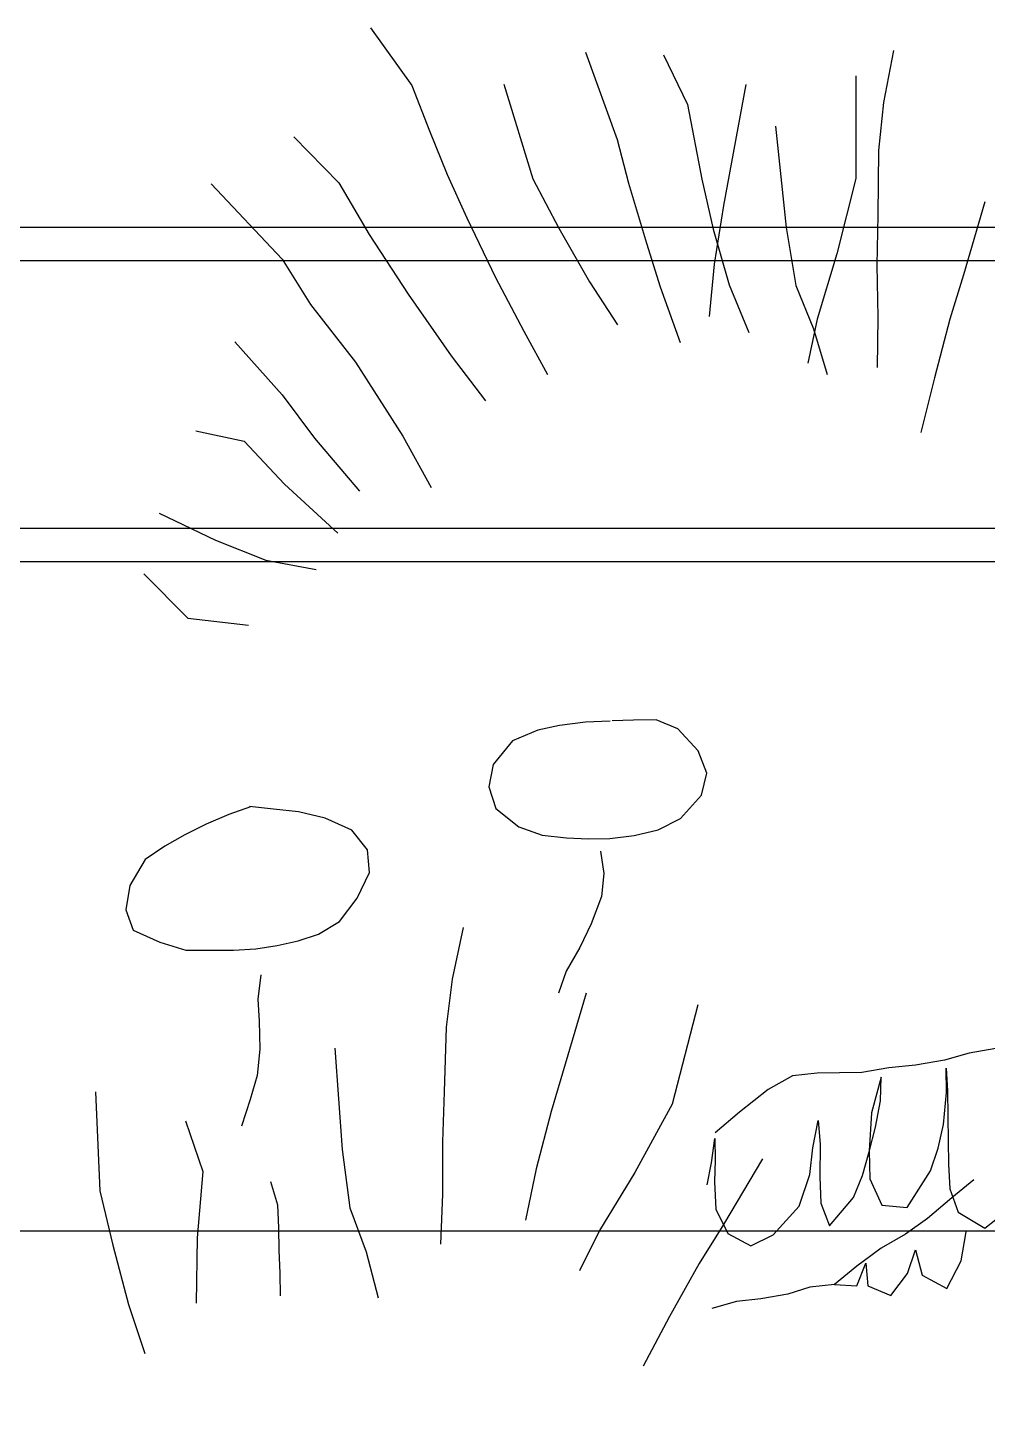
# Model space of a CAD drawing. Header units: metres. Extents: x -58 to 722, y -1100 to 345.
# Drawn here: x 30.8193 to 31.1059, y -17.5186 to -17.1017 of the extents above; entities that cross this region are included whole.
import ezdxf

# ---------------------------------------------------------------- set-up
doc = ezdxf.new("R2010")
doc.units = ezdxf.units.M
doc.header["$MEASUREMENT"] = 0
for name, color, linetype in [('FSR_ARQ_005VEGETACION', 64, 'Continuous'), ('FSR_ARQ_028JARDINERAS', 133, 'Continuous'), ('FSR_ARQ_29PERFILES ACERO', 143, 'Continuous')]:
    doc.layers.add(name, color=color, linetype=linetype)

# ---------------------------------------------------------------- blocks, each defined once
blk = doc.blocks.new('arbustos 01')
at = {"layer": 'FSR_ARQ_005VEGETACION', "color": 104}
for p, q in [((189.54212, -31.68428), (189.52841, -31.70338)), ((189.36845, -31.69174), (189.37175, -31.709)), ((189.44489, -31.69324), (189.43688, -31.70968)), ((189.47072, -31.6923), (189.46024, -31.72136)), ((189.38101, -31.70024), (189.38097, -31.73427)), ((189.41752, -31.70304), (189.42497, -31.74328)), ((189.49785, -31.70297), (189.48825, -31.73436)), ((189.52841, -31.70338), (189.52254, -31.71849)), ((189.37175, -31.709), (189.37347, -31.72497)), ((189.43688, -31.70968), (189.43218, -31.73452)), ((189.40765, -31.71693), (189.40408, -31.75051)), ((189.46024, -31.72136), (189.45646, -31.73582)), ((189.52254, -31.71849), (189.51668, -31.73291)), ((189.56761, -31.7205), (189.55263, -31.73578)), ((189.37347, -31.72497), (189.37369, -31.74644)), ((189.38097, -31.73427), (189.38734, -31.75934)), ((189.43218, -31.73452), (189.42835, -31.75106)), ((189.45646, -31.73582), (189.45048, -31.75578)), ((189.48825, -31.73436), (189.47957, -31.75079)), ((189.51668, -31.73291), (189.51013, -31.74731)), ((189.55263, -31.73578), (189.54256, -31.75287)), ((189.59508, -31.73602), (189.57147, -31.76113)), ((189.33819, -31.74206), (189.34527, -31.76633)), ((189.42497, -31.74328), (189.428, -31.76274)), ((189.37369, -31.74644), (189.37402, -31.76307)), ((189.51013, -31.74731), (189.50068, -31.76719)), ((189.40408, -31.75051), (189.40088, -31.76983)), ((189.42835, -31.75106), (189.42309, -31.76964)), ((189.47957, -31.75079), (189.46948, -31.76858)), ((189.54256, -31.75287), (189.52966, -31.77268)), ((189.38734, -31.75934), (189.39379, -31.78096)), ((189.45048, -31.75578), (189.44601, -31.77022)), ((189.37402, -31.76307), (189.37363, -31.78038)), ((189.428, -31.76274), (189.4297, -31.7801)), ((189.57147, -31.76113), (189.56213, -31.77616)), ((189.34527, -31.76633), (189.34979, -31.78098)), ((189.46948, -31.76858), (189.46016, -31.78292)), ((189.50068, -31.76719), (189.49129, -31.78499)), ((189.40088, -31.76983), (189.39502, -31.78425)), ((189.42309, -31.76964), (189.41651, -31.78543)), ((189.44601, -31.77022), (189.43936, -31.78878)), ((189.52966, -31.77268), (189.51535, -31.79314)), ((189.56213, -31.77616), (189.54717, -31.79523)), ((189.34979, -31.78098), (189.3549, -31.80049)), ((189.37363, -31.78038), (189.37396, -31.79701)), ((189.39379, -31.78096), (189.39693, -31.79557)), ((189.39502, -31.78425), (189.39053, -31.79939)), ((189.49129, -31.78499), (189.48335, -31.79936)), ((189.58722, -31.78852), (189.57148, -31.80618)), ((189.51535, -31.79314), (189.50394, -31.80813)), ((189.54717, -31.79523), (189.53139, -31.81981)), ((189.3549, -31.80049), (189.35935, -31.81859)), ((189.57148, -31.80618), (189.56078, -31.82049)), ((189.60017, -31.81806), (189.58414, -31.82155)), ((189.53139, -31.81981), (189.522, -31.83692)), ((189.56078, -31.82049), (189.54584, -31.83816)), ((189.58414, -31.82155), (189.57066, -31.8358)), ((189.57066, -31.8358), (189.55299, -31.85204)), ((189.61231, -31.84538), (189.59365, -31.85444)), ((189.59365, -31.85444), (189.57688, -31.86099)), ((189.57688, -31.86099), (189.56019, -31.86409)), ((189.61743, -31.86555), (189.60278, -31.88027)), ((189.60278, -31.88027), (189.58264, -31.88259)), ((189.44014, -31.91699), (189.44732, -31.91407)), ((189.44732, -31.91407), (189.45478, -31.91417)), ((189.45478, -31.91417), (189.46191, -31.91443)), ((189.46255, -31.91444), (189.47079, -31.91487)), ((189.47079, -31.91487), (189.47935, -31.91594)), ((189.47935, -31.91594), (189.48662, -31.91746)), ((189.43338, -31.92436), (189.44014, -31.91699)), ((189.48662, -31.91746), (189.49498, -31.92107)), ((189.49498, -31.92107), (189.50138, -31.92893)), ((189.43042, -31.93177), (189.43338, -31.92436)), ((189.50138, -31.92893), (189.50287, -31.93625)), ((189.43222, -31.9391), (189.43042, -31.93177)), ((189.43926, -31.94681), (189.43222, -31.9391)), ((189.50287, -31.93625), (189.50055, -31.94351)), ((189.50055, -31.94351), (189.49285, -31.9496)), ((189.55716, -31.94666), (189.56608, -31.9446)), ((189.56608, -31.9446), (189.57437, -31.94369)), ((189.57437, -31.94369), (189.58231, -31.94286)), ((189.58201, -31.94292), (189.58915, -31.9455)), ((189.44667, -31.95056), (189.43926, -31.94681)), ((189.54836, -31.95072), (189.55716, -31.94666)), ((189.58915, -31.9455), (189.59669, -31.94866)), ((189.59669, -31.94866), (189.60379, -31.95219)), ((189.45457, -31.95241), (189.44667, -31.95056)), ((189.46265, -31.95347), (189.45457, -31.95241)), ((189.46979, -31.95357), (189.46265, -31.95347)), ((189.47709, -31.95319), (189.46979, -31.95357)), ((189.4852, -31.95235), (189.47709, -31.95319)), ((189.49285, -31.9496), (189.4852, -31.95235)), ((189.54318, -31.95722), (189.54836, -31.95072)), ((189.60379, -31.95219), (189.6105, -31.95595)), ((189.46577, -31.95764), (189.46472, -31.96508)), ((189.54248, -31.96475), (189.54318, -31.95722)), ((189.6105, -31.95595), (189.61701, -31.96048)), ((189.61701, -31.96048), (189.62212, -31.96907)), ((189.46472, -31.96508), (189.4654, -31.97271)), ((189.54662, -31.97324), (189.54248, -31.96475)), ((189.62212, -31.96907), (189.62341, -31.97713)), ((189.4654, -31.97271), (189.46893, -31.9818)), ((189.55243, -31.98103), (189.54662, -31.97324)), ((189.55937, -31.98518), (189.55243, -31.98103)), ((189.62341, -31.97713), (189.62096, -31.98386)), ((189.46893, -31.9818), (189.47263, -31.98962)), ((189.51139, -31.98303), (189.51501, -32.00022)), ((189.56614, -31.98748), (189.55937, -31.98518)), ((189.62096, -31.98386), (189.61216, -31.98792)), ((189.47263, -31.98962), (189.47713, -31.99746)), ((189.57312, -31.98901), (189.56614, -31.98748)), ((189.58023, -31.99008), (189.57312, -31.98901)), ((189.58765, -31.99058), (189.58023, -31.99008)), ((189.59503, -31.99058), (189.58765, -31.99058)), ((189.60342, -31.99052), (189.59503, -31.99058)), ((189.61216, -31.98792), (189.60342, -31.99052)), ((189.47713, -31.99746), (189.47973, -32.00479)), ((189.51501, -32.00022), (189.51704, -32.01615)), ((189.57859, -31.99868), (189.57954, -32.00681)), ((189.57859, -31.99868), (189.57954, -32.00681)), ((189.47053, -32.00482), (189.48213, -32.04407)), ((189.47053, -32.00482), (189.48213, -32.04407)), ((189.43345, -32.0087), (189.44194, -32.04165)), ((189.43345, -32.0087), (189.44194, -32.04165)), ((189.57954, -32.00681), (189.57908, -32.01408)), ((189.57954, -32.00681), (189.57908, -32.01408)), ((189.57908, -32.01408), (189.5789, -32.02339)), ((189.57908, -32.01408), (189.5789, -32.02339)), ((189.51704, -32.01615), (189.51766, -32.03762)), ((189.33453, -32.02316), (189.34341, -32.02476)), ((189.55405, -32.02306), (189.55156, -32.05673)), ((189.55405, -32.02306), (189.55156, -32.05673)), ((189.5789, -32.02339), (189.57984, -32.03218)), ((189.5789, -32.02339), (189.57984, -32.03218)), ((189.34341, -32.02476), (189.35155, -32.0271)), ((189.35155, -32.0271), (189.36118, -32.02872)), ((189.35096, -32.02969), (189.35056, -32.03722)), ((189.35085, -32.03783), (189.35096, -32.02969)), ((189.36118, -32.02872), (189.37008, -32.02958)), ((189.37008, -32.02958), (189.37897, -32.03118)), ((189.37282, -32.04054), (189.37263, -32.0327)), ((189.37263, -32.0327), (189.37579, -32.0445)), ((189.37897, -32.03118), (189.38639, -32.03129)), ((189.38639, -32.03129), (189.39381, -32.03139)), ((189.39381, -32.03139), (189.40197, -32.03224)), ((189.40197, -32.03224), (189.41008, -32.0368)), ((189.57984, -32.03218), (189.58214, -32.04018)), ((189.57984, -32.03218), (189.58214, -32.04018)), ((189.35056, -32.03722), (189.35044, -32.04566)), ((189.41008, -32.0368), (189.41963, -32.04436)), ((189.35191, -32.0484), (189.35085, -32.03783)), ((189.37451, -32.04931), (189.37282, -32.04054)), ((189.44194, -32.04165), (189.4544, -32.06433)), ((189.44194, -32.04165), (189.4544, -32.06433)), ((189.51766, -32.03762), (189.51829, -32.05424)), ((189.58214, -32.04018), (189.58504, -32.049)), ((189.58214, -32.04018), (189.58504, -32.049)), ((189.63348, -32.03761), (189.63205, -32.07041)), ((189.63348, -32.03761), (189.63205, -32.07041)), ((189.35044, -32.04566), (189.35033, -32.0538)), ((189.37579, -32.0445), (189.37652, -32.05717)), ((189.41963, -32.04436), (189.4277, -32.05115)), ((189.48213, -32.04407), (189.48718, -32.0631)), ((189.48213, -32.04407), (189.48718, -32.0631)), ((189.35361, -32.05626), (189.35191, -32.0484)), ((189.37651, -32.05748), (189.37451, -32.04931)), ((189.39354, -32.04715), (189.39283, -32.05498)), ((189.39523, -32.05622), (189.39354, -32.04715)), ((189.60355, -32.04725), (189.59786, -32.06405)), ((189.60355, -32.04725), (189.59786, -32.06405)), ((189.35033, -32.0538), (189.35022, -32.06164)), ((189.39283, -32.05498), (189.39298, -32.06584)), ((189.42783, -32.05305), (189.42774, -32.06028)), ((189.42893, -32.0612), (189.42783, -32.05305)), ((189.51829, -32.05424), (189.51824, -32.07155)), ((189.35623, -32.06383), (189.35361, -32.05626)), ((189.37652, -32.05717), (189.37639, -32.06652)), ((189.37882, -32.06535), (189.37651, -32.05748)), ((189.39631, -32.06498), (189.39523, -32.05622)), ((189.41198, -32.05987), (189.42493, -32.0816)), ((189.41198, -32.05987), (189.42493, -32.0816)), ((189.42774, -32.06028), (189.42794, -32.06752)), ((189.55156, -32.05673), (189.54899, -32.07615)), ((189.55156, -32.05673), (189.54899, -32.07615)), ((189.35022, -32.06164), (189.34981, -32.06978)), ((189.3639, -32.076), (189.35623, -32.06383)), ((189.39979, -32.07558), (189.39631, -32.06498)), ((189.43034, -32.06846), (189.42893, -32.0612)), ((189.4544, -32.06433), (189.46606, -32.08364)), ((189.4544, -32.06433), (189.46606, -32.08364)), ((189.48718, -32.0631), (189.49067, -32.08019)), ((189.48718, -32.0631), (189.49067, -32.08019)), ((189.59786, -32.06405), (189.59969, -32.08606)), ((189.59786, -32.06405), (189.59969, -32.08606)), ((189.34175, -32.06676), (189.34909, -32.0728)), ((189.37639, -32.06652), (189.37235, -32.07521)), ((189.38174, -32.07262), (189.37882, -32.06535)), ((189.39298, -32.06584), (189.39256, -32.07458)), ((189.42794, -32.06752), (189.42751, -32.07656)), ((189.57535, -32.06741), (189.57305, -32.07505)), ((189.57535, -32.06741), (189.57305, -32.07505)), ((189.33818, -32.08289), (189.32654, -32.07368)), ((189.34981, -32.06978), (189.34699, -32.07758)), ((189.34909, -32.0728), (189.35717, -32.0796)), ((189.38975, -32.08208), (189.38174, -32.07262)), ((189.51824, -32.07155), (189.51887, -32.08818)), ((189.63205, -32.07041), (189.62777, -32.08849)), ((189.63205, -32.07041), (189.62777, -32.08849)), ((189.34699, -32.07758), (189.33818, -32.08289)), ((189.37235, -32.07521), (189.3639, -32.076)), ((189.39256, -32.07458), (189.38975, -32.08208)), ((189.4084, -32.08505), (189.39979, -32.07558)), ((189.42751, -32.07656), (189.42348, -32.08465)), ((189.54899, -32.07615), (189.54359, -32.09075)), ((189.54899, -32.07615), (189.54359, -32.09075)), ((189.57305, -32.07505), (189.57273, -32.08272)), ((189.57305, -32.07505), (189.57273, -32.08272)), ((189.35717, -32.0796), (189.36452, -32.08489)), ((189.42493, -32.0816), (189.43298, -32.09464)), ((189.42493, -32.0816), (189.43298, -32.09464)), ((189.46606, -32.08364), (189.47277, -32.097)), ((189.46606, -32.08364), (189.47277, -32.097)), ((189.57273, -32.08272), (189.57263, -32.09018)), ((189.57273, -32.08272), (189.57263, -32.09018)), ((189.34606, -32.09374), (189.34438, -32.08407)), ((189.36452, -32.08489), (189.37263, -32.08946)), ((189.41589, -32.08877), (189.4084, -32.08505)), ((189.42348, -32.08465), (189.41589, -32.08877)), ((189.59969, -32.08606), (189.6, -32.1078)), ((189.59969, -32.08606), (189.6, -32.1078)), ((189.36119, -32.09003), (189.35896, -32.09844)), ((189.36379, -32.0979), (189.36119, -32.09003)), ((189.37263, -32.08946), (189.38071, -32.09551)), ((189.54359, -32.09075), (189.53959, -32.10602)), ((189.54359, -32.09075), (189.53959, -32.10602)), ((189.57263, -32.09018), (189.57231, -32.09785)), ((189.57263, -32.09018), (189.57231, -32.09785)), ((189.62777, -32.08849), (189.62246, -32.10824)), ((189.62777, -32.08849), (189.62246, -32.10824)), ((189.35076, -32.10285), (189.34606, -32.09374)), ((189.37771, -32.09447), (189.37701, -32.102)), ((189.38062, -32.10205), (189.37771, -32.09447)), ((189.38071, -32.09551), (189.38805, -32.10155)), ((189.43298, -32.09464), (189.44282, -32.11224)), ((189.43298, -32.09464), (189.44282, -32.11224)), ((189.35896, -32.09844), (189.35076, -32.10285)), ((189.36942, -32.10522), (189.36379, -32.0979)), ((189.37701, -32.102), (189.36942, -32.10522)), ((189.38805, -32.10155), (189.38062, -32.10205)), ((189.38805, -32.10155), (189.39621, -32.1024)), ((189.57231, -32.09785), (189.5722, -32.1053)), ((189.57231, -32.09785), (189.5722, -32.1053)), ((189.39621, -32.1024), (189.4036, -32.10473)), ((189.4036, -32.10473), (189.41249, -32.10633)), ((189.41249, -32.10633), (189.42065, -32.10719)), ((189.42065, -32.10719), (189.42878, -32.10953)), ((189.62246, -32.10824), (189.61704, -32.12446)), ((189.62246, -32.10824), (189.61704, -32.12446)), ((189.44282, -32.11224), (189.45166, -32.12865)), ((189.44282, -32.11224), (189.45166, -32.12865))]:
    blk.add_line(p, q, dxfattribs=at)

msp = doc.modelspace()

# ---------------------------------------------------------------- linework, layer by layer
at = {"layer": 'FSR_ARQ_028JARDINERAS', "ltscale": 0.005}
msp.add_lwpolyline([(30.74906, -18.01116), (30.74906, -17.46116), (32.14906, -17.46116), (32.14906, -18.01116), (30.74906, -18.01116)], dxfattribs=at)
at = {"layer": 'FSR_ARQ_29PERFILES ACERO', "ltscale": 0.005}
for points in [[(26.94906, -17.16116), (32.19906, -17.16116)], [(26.94906, -17.17116), (32.19906, -17.17116)], [(26.94906, -17.25116), (32.19906, -17.25116)], [(26.94906, -17.26116), (32.19906, -17.26116)]]:
    msp.add_lwpolyline(points, dxfattribs=at)

# ---------------------------------------------------------------- block references
at = {"layer": 'FSR_ARQ_005VEGETACION', "xscale": -0.9, "yscale": 0.9, "zscale": 0.9}
msp.add_blockref('arbustos 01', (201.50958, 11.4142), dxfattribs=at)

doc.saveas('drawing.dxf')
